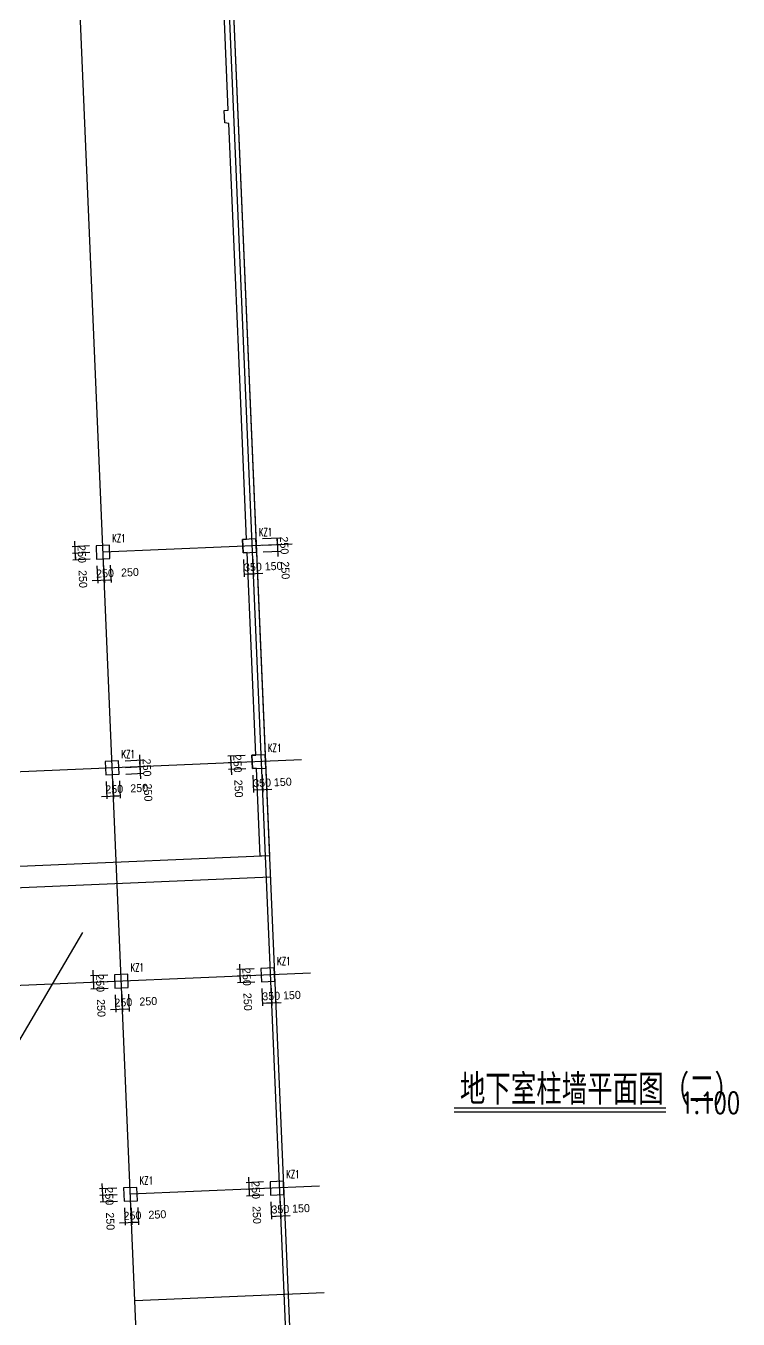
# Model space of a CAD drawing. Extents: x 387171 to 699106, y 11966 to 245688.
# Drawn here: x 652150 to 678857, y 107673 to 156158 of the extents above; entities that cross this region are included whole.
import ezdxf

# ---------------------------------------------------------------- set-up
doc = ezdxf.new("R2010")
doc.units = 0
doc.header["$LTSCALE"] = 100
doc.header["$MEASUREMENT"] = 0
for name, color, linetype in [('COLU', 7, 'Continuous'), ('DIM', 3, 'Continuous'), ('DOTE', 253, 'Continuous'), ('NUM', 7, 'Continuous'), ('梁说明', 2, 'Continuous')]:
    doc.layers.add(name, color=color, linetype=linetype)
doc.styles.add('hztxt', font='hztxt')
doc.styles.get("Standard").update_dxf_attribs({"font": 'standard'})
doc.dimstyles.get("Standard").update_dxf_attribs({"dimtxt": 300, "dimasz": 100, "dimexe": 100, "dimexo": 250, "dimgap": 100, "dimtad": 0, "dimtoh": 1, "dimdec": 0, "dimdsep": 46, "dimcen": 0.09, "dimclrt": 7, "dimadec": 0, "dimazin": 0, "dimtfac": 1, "dimtdec": 4, "dimtofl": 0, "dimtmove": 0, "dimatfit": 3, "dimfxl": 1, "dimtolj": 1, "dimtzin": 0, "dimarcsym": 0})

# ---------------------------------------------------------------- blocks, each defined once
blk = doc.blocks.new('*D2185')
at = {"layer": 'DIM', "color": 0, "linetype": 'ByBlock', "lineweight": -2}
for p, q in [((660310, 136154), (660338, 135505)), ((660660, 136169), (660687, 135520)), ((660334, 135605), (660683, 135620))]:
    blk.add_line(p, q, dxfattribs=at)
for points in [[(660334, 135605), (660433, 135626), (660434, 135593)], [(660683, 135620), (660584, 135599), (660583, 135632)]]:
    blk.add_solid(points, dxfattribs=at)
at = {"layer": 'DIM', "color": 7, "linetype": 'Continuous', "lineweight": -2, "insert": (660663, 135869), "char_height": 300, "width": 566.67, "attachment_point": 5, "rotation": 2.444, "style": 'hztxt'}
blk.add_mtext('350', dxfattribs=at)
blk = doc.blocks.new('*D1715')
at = {"layer": 'DIM', "color": 0, "linetype": 'ByBlock', "lineweight": -2}
for p, q in [((660660, 136169), (660687, 135520)), ((660810, 136176), (660837, 135526)), ((660483, 135611), (661033, 135635))]:
    blk.add_line(p, q, dxfattribs=at)
for points in [[(660683, 135620), (660584, 135599), (660583, 135632)], [(660833, 135626), (660932, 135647), (660934, 135614)]]:
    blk.add_solid(points, dxfattribs=at)
at = {"layer": 'DIM', "color": 7, "linetype": 'Continuous', "lineweight": -2, "insert": (661437, 135902), "char_height": 300, "width": 476.67, "attachment_point": 5, "rotation": 2.444, "style": 'hztxt'}
blk.add_mtext('150', dxfattribs=at)
blk = doc.blocks.new('*D1300')
at = {"layer": 'DIM', "color": 0, "linetype": 'ByBlock', "lineweight": -2}
for p, q in [((661607, 136260), (661579, 136909)), ((661038, 136686), (661687, 136714)), ((661049, 136436), (661698, 136464))]:
    blk.add_line(p, q, dxfattribs=at)
for points in [[(661588, 136709), (661567, 136809), (661600, 136810)], [(661598, 136460), (661619, 136360), (661586, 136359)]]:
    blk.add_solid(points, dxfattribs=at)
at = {"layer": 'DIM', "color": 7, "linetype": 'Continuous', "lineweight": -2, "insert": (661879, 135745), "char_height": 300, "width": 566.67, "attachment_point": 5, "rotation": 272.444, "style": 'hztxt'}
blk.add_mtext('250', dxfattribs=at)
blk = doc.blocks.new('*D1211')
at = {"layer": 'DIM', "color": 0, "linetype": 'ByBlock', "lineweight": -2}
for p, q in [((661027, 136936), (661677, 136963)), ((661588, 136709), (661577, 136959)), ((661038, 136686), (661687, 136714))]:
    blk.add_line(p, q, dxfattribs=at)
for points in [[(661577, 136959), (661598, 136860), (661565, 136859)], [(661588, 136709), (661567, 136809), (661600, 136810)]]:
    blk.add_solid(points, dxfattribs=at)
at = {"layer": 'DIM', "color": 7, "linetype": 'Continuous', "lineweight": -2, "insert": (661839, 136680), "char_height": 300, "width": 566.67, "attachment_point": 5, "rotation": 272.444, "style": 'hztxt'}
blk.add_mtext('250', dxfattribs=at)
blk = doc.blocks.new('*D795')
at = {"layer": 'DIM', "color": 0, "linetype": 'ByBlock', "lineweight": -2}
for p, q in [((653975, 136835), (654003, 136185)), ((654533, 136659), (653884, 136631)), ((654544, 136409), (653895, 136381))]:
    blk.add_line(p, q, dxfattribs=at)
for points in [[(653984, 136635), (653963, 136734), (653996, 136736)], [(653994, 136385), (654015, 136286), (653982, 136285)]]:
    blk.add_solid(points, dxfattribs=at)
at = {"layer": 'DIM', "color": 7, "linetype": 'Continuous', "lineweight": -2, "insert": (654246, 136356), "char_height": 300, "width": 566.67, "attachment_point": 5, "rotation": 272.444, "style": 'hztxt'}
blk.add_mtext('250', dxfattribs=at)
blk = doc.blocks.new('*D344')
at = {"layer": 'DIM', "color": 0, "linetype": 'ByBlock', "lineweight": -2}
for p, q in [((654544, 136409), (653895, 136381)), ((653994, 136385), (654005, 136136)), ((654555, 136159), (653905, 136131))]:
    blk.add_line(p, q, dxfattribs=at)
for points in [[(653994, 136385), (654015, 136286), (653982, 136285)], [(654005, 136136), (653984, 136235), (654018, 136236)]]:
    blk.add_solid(points, dxfattribs=at)
at = {"layer": 'DIM', "color": 7, "linetype": 'Continuous', "lineweight": -2, "insert": (654286, 135420), "char_height": 300, "width": 566.67, "attachment_point": 5, "rotation": 272.444, "style": 'hztxt'}
blk.add_mtext('250', dxfattribs=at)
blk = doc.blocks.new('*D307')
at = {"layer": 'DIM', "color": 0, "linetype": 'ByBlock', "lineweight": -2}
for p, q in [((654815, 135920), (654843, 135270)), ((655065, 135931), (655093, 135281)), ((654639, 135362), (655288, 135390))]:
    blk.add_line(p, q, dxfattribs=at)
for points in [[(654839, 135370), (654739, 135349), (654738, 135383)], [(655088, 135381), (655188, 135402), (655189, 135369)]]:
    blk.add_solid(points, dxfattribs=at)
at = {"layer": 'DIM', "color": 7, "linetype": 'Continuous', "lineweight": -2, "insert": (655118, 135633), "char_height": 300, "width": 566.67, "attachment_point": 5, "rotation": 2.444, "style": 'hztxt'}
blk.add_mtext('250', dxfattribs=at)
blk = doc.blocks.new('*D2855')
at = {"layer": 'DIM', "color": 0, "linetype": 'ByBlock', "lineweight": -2}
for p, q in [((655065, 135931), (655093, 135281)), ((655315, 135941), (655342, 135292)), ((655088, 135381), (655338, 135392))]:
    blk.add_line(p, q, dxfattribs=at)
for points in [[(655088, 135381), (655188, 135402), (655189, 135369)], [(655338, 135392), (655239, 135371), (655237, 135404)]]:
    blk.add_solid(points, dxfattribs=at)
at = {"layer": 'DIM', "color": 7, "linetype": 'Continuous', "lineweight": -2, "insert": (656053, 135672), "char_height": 300, "width": 566.67, "attachment_point": 5, "rotation": 2.444, "style": 'hztxt'}
blk.add_mtext('250', dxfattribs=at)
blk = doc.blocks.new('*D2467')
at = {"layer": 'DIM', "color": 0, "linetype": 'ByBlock', "lineweight": -2}
for p, q in [((660374, 128800), (659724, 128773)), ((660384, 128551), (659735, 128523)), ((659824, 128777), (659835, 128527))]:
    blk.add_line(p, q, dxfattribs=at)
for points in [[(659824, 128777), (659845, 128678), (659812, 128676)], [(659835, 128527), (659814, 128626), (659847, 128628)]]:
    blk.add_solid(points, dxfattribs=at)
at = {"layer": 'DIM', "color": 7, "linetype": 'Continuous', "lineweight": -2, "insert": (660086, 128498), "char_height": 300, "width": 566.67, "attachment_point": 5, "rotation": 272.444, "style": 'hztxt'}
blk.add_mtext('250', dxfattribs=at)
blk = doc.blocks.new('*D2390')
at = {"layer": 'DIM', "color": 0, "linetype": 'ByBlock', "lineweight": -2}
for p, q in [((660384, 128551), (659735, 128523)), ((659826, 128727), (659854, 128078)), ((660395, 128301), (659746, 128273))]:
    blk.add_line(p, q, dxfattribs=at)
for points in [[(659835, 128527), (659814, 128626), (659847, 128628)], [(659846, 128277), (659866, 128178), (659833, 128177)]]:
    blk.add_solid(points, dxfattribs=at)
at = {"layer": 'DIM', "color": 7, "linetype": 'Continuous', "lineweight": -2, "insert": (660126, 127562), "char_height": 300, "width": 566.67, "attachment_point": 5, "rotation": 272.444, "style": 'hztxt'}
blk.add_mtext('250', dxfattribs=at)
blk = doc.blocks.new('*D1949')
at = {"layer": 'DIM', "color": 0, "linetype": 'ByBlock', "lineweight": -2}
for p, q in [((660655, 128062), (660683, 127412)), ((661005, 128077), (661033, 127427)), ((660679, 127512), (661029, 127527))]:
    blk.add_line(p, q, dxfattribs=at)
for points in [[(660679, 127512), (660778, 127533), (660780, 127500)], [(661029, 127527), (660929, 127506), (660928, 127540)]]:
    blk.add_solid(points, dxfattribs=at)
at = {"layer": 'DIM', "color": 7, "linetype": 'Continuous', "lineweight": -2, "insert": (661008, 127777), "char_height": 300, "width": 566.67, "attachment_point": 5, "rotation": 2.444, "style": 'hztxt'}
blk.add_mtext('350', dxfattribs=at)
blk = doc.blocks.new('*D1502')
at = {"layer": 'DIM', "color": 0, "linetype": 'ByBlock', "lineweight": -2}
for p, q in [((661005, 128077), (661033, 127427)), ((661155, 128083), (661183, 127434)), ((660829, 127519), (661378, 127542))]:
    blk.add_line(p, q, dxfattribs=at)
for points in [[(661029, 127527), (660929, 127506), (660928, 127540)], [(661178, 127534), (661278, 127554), (661279, 127521)]]:
    blk.add_solid(points, dxfattribs=at)
at = {"layer": 'DIM', "color": 7, "linetype": 'Continuous', "lineweight": -2, "insert": (661783, 127810), "char_height": 300, "width": 476.67, "attachment_point": 5, "rotation": 2.444, "style": 'hztxt'}
blk.add_mtext('150', dxfattribs=at)
blk = doc.blocks.new('*D1463')
at = {"layer": 'DIM', "color": 0, "linetype": 'ByBlock', "lineweight": -2}
for p, q in [((655160, 127827), (655188, 127178)), ((655410, 127838), (655438, 127188)), ((654984, 127269), (655634, 127297))]:
    blk.add_line(p, q, dxfattribs=at)
for points in [[(655184, 127278), (655085, 127257), (655083, 127290)], [(655434, 127288), (655533, 127309), (655534, 127276)]]:
    blk.add_solid(points, dxfattribs=at)
at = {"layer": 'DIM', "color": 7, "linetype": 'Continuous', "lineweight": -2, "insert": (655463, 127540), "char_height": 300, "width": 566.67, "attachment_point": 5, "rotation": 2.444, "style": 'hztxt'}
blk.add_mtext('250', dxfattribs=at)
blk = doc.blocks.new('*D999')
at = {"layer": 'DIM', "color": 0, "linetype": 'ByBlock', "lineweight": -2}
for p, q in [((655410, 127838), (655438, 127188)), ((655660, 127849), (655688, 127199)), ((655434, 127288), (655683, 127299))]:
    blk.add_line(p, q, dxfattribs=at)
for points in [[(655434, 127288), (655533, 127309), (655534, 127276)], [(655683, 127299), (655584, 127278), (655583, 127311)]]:
    blk.add_solid(points, dxfattribs=at)
at = {"layer": 'DIM', "color": 7, "linetype": 'Continuous', "lineweight": -2, "insert": (656399, 127580), "char_height": 300, "width": 566.67, "attachment_point": 5, "rotation": 2.444, "style": 'hztxt'}
blk.add_mtext('250', dxfattribs=at)
blk = doc.blocks.new('*D589')
at = {"layer": 'DIM', "color": 0, "linetype": 'ByBlock', "lineweight": -2}
for p, q in [((656457, 127933), (656429, 128582)), ((655888, 128359), (656538, 128386)), ((655899, 128109), (656549, 128137))]:
    blk.add_line(p, q, dxfattribs=at)
for points in [[(656438, 128382), (656417, 128481), (656450, 128483)], [(656449, 128132), (656470, 128033), (656436, 128032)]]:
    blk.add_solid(points, dxfattribs=at)
at = {"layer": 'DIM', "color": 7, "linetype": 'Continuous', "lineweight": -2, "insert": (656729, 127417), "char_height": 300, "width": 566.67, "attachment_point": 5, "rotation": 272.444, "style": 'hztxt'}
blk.add_mtext('250', dxfattribs=at)
blk = doc.blocks.new('*D505')
at = {"layer": 'DIM', "color": 0, "linetype": 'ByBlock', "lineweight": -2}
for p, q in [((655878, 128609), (656527, 128636)), ((656447, 128182), (656419, 128832)), ((655888, 128359), (656538, 128386))]:
    blk.add_line(p, q, dxfattribs=at)
for points in [[(656427, 128632), (656406, 128731), (656440, 128733)], [(656438, 128382), (656459, 128283), (656426, 128282)]]:
    blk.add_solid(points, dxfattribs=at)
at = {"layer": 'DIM', "color": 7, "linetype": 'Continuous', "lineweight": -2, "insert": (656689, 128353), "char_height": 300, "width": 566.67, "attachment_point": 5, "rotation": 272.444, "style": 'hztxt'}
blk.add_mtext('250', dxfattribs=at)
blk = doc.blocks.new('*D96')
at = {"layer": 'DIM', "color": 0, "linetype": 'ByBlock', "lineweight": -2}
for p, q in [((660715, 120808), (660065, 120780)), ((660157, 120984), (660185, 120335)), ((660726, 120558), (660076, 120530))]:
    blk.add_line(p, q, dxfattribs=at)
for points in [[(660165, 120784), (660144, 120883), (660178, 120885)], [(660176, 120534), (660197, 120435), (660164, 120434)]]:
    blk.add_solid(points, dxfattribs=at)
at = {"layer": 'DIM', "color": 7, "linetype": 'Continuous', "lineweight": -2, "insert": (660428, 120505), "char_height": 300, "width": 566.67, "attachment_point": 5, "rotation": 272.444, "style": 'hztxt'}
blk.add_mtext('250', dxfattribs=at)
blk = doc.blocks.new('*D2657')
at = {"layer": 'DIM', "color": 0, "linetype": 'ByBlock', "lineweight": -2}
for p, q in [((660726, 120558), (660076, 120530)), ((660736, 120308), (660087, 120280)), ((660176, 120534), (660187, 120285))]:
    blk.add_line(p, q, dxfattribs=at)
for points in [[(660176, 120534), (660197, 120435), (660164, 120434)], [(660187, 120285), (660166, 120384), (660199, 120385)]]:
    blk.add_solid(points, dxfattribs=at)
at = {"layer": 'DIM', "color": 7, "linetype": 'Continuous', "lineweight": -2, "insert": (660467, 119570), "char_height": 300, "width": 566.67, "attachment_point": 5, "rotation": 272.444, "style": 'hztxt'}
blk.add_mtext('250', dxfattribs=at)
blk = doc.blocks.new('*D2254')
at = {"layer": 'DIM', "color": 0, "linetype": 'ByBlock', "lineweight": -2}
for p, q in [((660997, 120069), (661024, 119420)), ((661346, 120084), (661374, 119435)), ((661020, 119520), (661370, 119534))]:
    blk.add_line(p, q, dxfattribs=at)
for points in [[(661020, 119520), (661119, 119540), (661121, 119507)], [(661370, 119534), (661271, 119514), (661269, 119547)]]:
    blk.add_solid(points, dxfattribs=at)
at = {"layer": 'DIM', "color": 7, "linetype": 'Continuous', "lineweight": -2, "insert": (661349, 119784), "char_height": 300, "width": 566.67, "attachment_point": 5, "rotation": 2.444, "style": 'hztxt'}
blk.add_mtext('350', dxfattribs=at)
blk = doc.blocks.new('*D2162')
at = {"layer": 'DIM', "color": 0, "linetype": 'ByBlock', "lineweight": -2}
for p, q in [((661346, 120084), (661374, 119435)), ((661496, 120090), (661524, 119441)), ((661170, 119526), (661719, 119549))]:
    blk.add_line(p, q, dxfattribs=at)
for points in [[(661370, 119534), (661271, 119514), (661269, 119547)], [(661520, 119541), (661619, 119562), (661620, 119528)]]:
    blk.add_solid(points, dxfattribs=at)
at = {"layer": 'DIM', "color": 7, "linetype": 'Continuous', "lineweight": -2, "insert": (662124, 119817), "char_height": 300, "width": 476.67, "attachment_point": 5, "rotation": 2.444, "style": 'hztxt'}
blk.add_mtext('150', dxfattribs=at)
blk = doc.blocks.new('*D1746')
at = {"layer": 'DIM', "color": 0, "linetype": 'ByBlock', "lineweight": -2}
for p, q in [((654662, 120750), (654690, 120100)), ((655220, 120573), (654570, 120545)), ((655231, 120323), (654581, 120296))]:
    blk.add_line(p, q, dxfattribs=at)
for points in [[(654670, 120550), (654649, 120649), (654683, 120650)], [(654681, 120300), (654702, 120201), (654669, 120199)]]:
    blk.add_solid(points, dxfattribs=at)
at = {"layer": 'DIM', "color": 7, "linetype": 'Continuous', "lineweight": -2, "insert": (654933, 120270), "char_height": 300, "width": 566.67, "attachment_point": 5, "rotation": 272.444, "style": 'hztxt'}
blk.add_mtext('250', dxfattribs=at)
blk = doc.blocks.new('*D1292')
at = {"layer": 'DIM', "color": 0, "linetype": 'ByBlock', "lineweight": -2}
for p, q in [((655231, 120323), (654581, 120296)), ((654681, 120300), (654692, 120050)), ((655241, 120074), (654592, 120046))]:
    blk.add_line(p, q, dxfattribs=at)
for points in [[(654681, 120300), (654702, 120201), (654669, 120199)], [(654692, 120050), (654671, 120149), (654704, 120151)]]:
    blk.add_solid(points, dxfattribs=at)
at = {"layer": 'DIM', "color": 7, "linetype": 'Continuous', "lineweight": -2, "insert": (654972, 119335), "char_height": 300, "width": 566.67, "attachment_point": 5, "rotation": 272.444, "style": 'hztxt'}
blk.add_mtext('250', dxfattribs=at)
blk = doc.blocks.new('*D1246')
at = {"layer": 'DIM', "color": 0, "linetype": 'ByBlock', "lineweight": -2}
for p, q in [((655502, 119835), (655529, 119185)), ((655751, 119845), (655779, 119196)), ((655325, 119276), (655975, 119304))]:
    blk.add_line(p, q, dxfattribs=at)
for points in [[(655525, 119285), (655426, 119264), (655424, 119297)], [(655775, 119296), (655874, 119317), (655875, 119283)]]:
    blk.add_solid(points, dxfattribs=at)
at = {"layer": 'DIM', "color": 7, "linetype": 'Continuous', "lineweight": -2, "insert": (655804, 119547), "char_height": 300, "width": 566.67, "attachment_point": 5, "rotation": 2.444, "style": 'hztxt'}
blk.add_mtext('250', dxfattribs=at)
blk = doc.blocks.new('*D775')
at = {"layer": 'DIM', "color": 0, "linetype": 'ByBlock', "lineweight": -2}
for p, q in [((655751, 119845), (655779, 119196)), ((656001, 119856), (656029, 119206)), ((655775, 119296), (656025, 119306))]:
    blk.add_line(p, q, dxfattribs=at)
for points in [[(655775, 119296), (655874, 119317), (655875, 119283)], [(656025, 119306), (655925, 119285), (655924, 119319)]]:
    blk.add_solid(points, dxfattribs=at)
at = {"layer": 'DIM', "color": 7, "linetype": 'Continuous', "lineweight": -2, "insert": (656740, 119587), "char_height": 300, "width": 566.67, "attachment_point": 5, "rotation": 2.444, "style": 'hztxt'}
blk.add_mtext('250', dxfattribs=at)
blk = doc.blocks.new('*D357')
at = {"layer": 'DIM', "color": 0, "linetype": 'ByBlock', "lineweight": -2}
for p, q in [((660498, 112991), (660526, 112342)), ((661056, 112815), (660407, 112787)), ((661067, 112565), (660417, 112537))]:
    blk.add_line(p, q, dxfattribs=at)
for points in [[(660507, 112792), (660486, 112891), (660519, 112892)], [(660517, 112542), (660538, 112443), (660505, 112441)]]:
    blk.add_solid(points, dxfattribs=at)
at = {"layer": 'DIM', "color": 7, "linetype": 'Continuous', "lineweight": -2, "insert": (660769, 112512), "char_height": 300, "width": 566.67, "attachment_point": 5, "rotation": 272.444, "style": 'hztxt'}
blk.add_mtext('250', dxfattribs=at)
blk = doc.blocks.new('*D270')
at = {"layer": 'DIM', "color": 0, "linetype": 'ByBlock', "lineweight": -2}
for p, q in [((661067, 112565), (660417, 112537)), ((660517, 112542), (660528, 112292)), ((661077, 112315), (660428, 112288))]:
    blk.add_line(p, q, dxfattribs=at)
for points in [[(660517, 112542), (660538, 112443), (660505, 112441)], [(660528, 112292), (660507, 112391), (660540, 112393)]]:
    blk.add_solid(points, dxfattribs=at)
at = {"layer": 'DIM', "color": 7, "linetype": 'Continuous', "lineweight": -2, "insert": (660809, 111577), "char_height": 300, "width": 566.67, "attachment_point": 5, "rotation": 272.444, "style": 'hztxt'}
blk.add_mtext('250', dxfattribs=at)
blk = doc.blocks.new('*D2863')
at = {"layer": 'DIM', "color": 0, "linetype": 'ByBlock', "lineweight": -2}
for p, q in [((661338, 112076), (661365, 111427)), ((661687, 112091), (661715, 111442)), ((661361, 111527), (661711, 111542))]:
    blk.add_line(p, q, dxfattribs=at)
for points in [[(661361, 111527), (661460, 111548), (661462, 111514)], [(661711, 111542), (661612, 111521), (661610, 111554)]]:
    blk.add_solid(points, dxfattribs=at)
at = {"layer": 'DIM', "color": 7, "linetype": 'Continuous', "lineweight": -2, "insert": (661691, 111791), "char_height": 300, "width": 566.67, "attachment_point": 5, "rotation": 2.444, "style": 'hztxt'}
blk.add_mtext('350', dxfattribs=at)
blk = doc.blocks.new('*D2432')
at = {"layer": 'DIM', "color": 0, "linetype": 'ByBlock', "lineweight": -2}
for p, q in [((661687, 112091), (661715, 111442)), ((661837, 112098), (661865, 111448)), ((661511, 111533), (662061, 111557))]:
    blk.add_line(p, q, dxfattribs=at)
for points in [[(661711, 111542), (661612, 111521), (661610, 111554)], [(661861, 111548), (661960, 111569), (661961, 111536)]]:
    blk.add_solid(points, dxfattribs=at)
at = {"layer": 'DIM', "color": 7, "linetype": 'Continuous', "lineweight": -2, "insert": (662465, 111824), "char_height": 300, "width": 476.67, "attachment_point": 5, "rotation": 2.444, "style": 'hztxt'}
blk.add_mtext('150', dxfattribs=at)
blk = doc.blocks.new('*D2399')
at = {"layer": 'DIM', "color": 0, "linetype": 'ByBlock', "lineweight": -2}
for p, q in [((655561, 112580), (654912, 112553)), ((655003, 112757), (655031, 112107)), ((655572, 112331), (654922, 112303))]:
    blk.add_line(p, q, dxfattribs=at)
for points in [[(655012, 112557), (654991, 112656), (655024, 112658)], [(655022, 112307), (655043, 112208), (655010, 112207)]]:
    blk.add_solid(points, dxfattribs=at)
at = {"layer": 'DIM', "color": 7, "linetype": 'Continuous', "lineweight": -2, "insert": (655274, 112278), "char_height": 300, "width": 566.67, "attachment_point": 5, "rotation": 272.444, "style": 'hztxt'}
blk.add_mtext('250', dxfattribs=at)
blk = doc.blocks.new('*D1914')
at = {"layer": 'DIM', "color": 0, "linetype": 'ByBlock', "lineweight": -2}
for p, q in [((655572, 112331), (654922, 112303)), ((655582, 112081), (654933, 112053)), ((655022, 112307), (655033, 112057))]:
    blk.add_line(p, q, dxfattribs=at)
for points in [[(655022, 112307), (655043, 112208), (655010, 112207)], [(655033, 112057), (655012, 112157), (655045, 112158)]]:
    blk.add_solid(points, dxfattribs=at)
at = {"layer": 'DIM', "color": 7, "linetype": 'Continuous', "lineweight": -2, "insert": (655314, 111342), "char_height": 300, "width": 566.67, "attachment_point": 5, "rotation": 272.444, "style": 'hztxt'}
blk.add_mtext('250', dxfattribs=at)
blk = doc.blocks.new('*D1508')
at = {"layer": 'DIM', "color": 0, "linetype": 'ByBlock', "lineweight": -2}
for p, q in [((655843, 111842), (655870, 111192)), ((656093, 111852), (656120, 111203)), ((655666, 111284), (656316, 111311))]:
    blk.add_line(p, q, dxfattribs=at)
for points in [[(655866, 111292), (655767, 111271), (655766, 111305)], [(656116, 111303), (656215, 111324), (656217, 111291)]]:
    blk.add_solid(points, dxfattribs=at)
at = {"layer": 'DIM', "color": 7, "linetype": 'Continuous', "lineweight": -2, "insert": (656146, 111554), "char_height": 300, "width": 566.67, "attachment_point": 5, "rotation": 2.444, "style": 'hztxt'}
blk.add_mtext('250', dxfattribs=at)
blk = doc.blocks.new('*D1437')
at = {"layer": 'DIM', "color": 0, "linetype": 'ByBlock', "lineweight": -2}
for p, q in [((656093, 111852), (656120, 111203)), ((656342, 111863), (656370, 111214)), ((656116, 111303), (656366, 111314))]:
    blk.add_line(p, q, dxfattribs=at)
for points in [[(656116, 111303), (656215, 111324), (656217, 111291)], [(656366, 111314), (656267, 111293), (656265, 111326)]]:
    blk.add_solid(points, dxfattribs=at)
at = {"layer": 'DIM', "color": 7, "linetype": 'Continuous', "lineweight": -2, "insert": (657081, 111594), "char_height": 300, "width": 566.67, "attachment_point": 5, "rotation": 2.444, "style": 'hztxt'}
blk.add_mtext('250', dxfattribs=at)
blk = doc.blocks.new('后浇带现场')
at = {"color": 6, "lineweight": 30}
for points in [[(844284, 652084), (826695, 651333)], [(844318, 651285), (826212, 650512)]]:
    blk.add_lwpolyline(points, dxfattribs=at)

msp = doc.modelspace()

# ---------------------------------------------------------------- linework, layer by layer
at = {"color": 6, "lineweight": 30}
msp.add_lwpolyline([(476181.3, 232428.8), (494258.1, 233154.4), (494258.1, 231537.9), (540808.1, 231537.9), (540808.1, 232387.9), (590208.1, 232387.9), (590208.1, 232187.9), (593108.1, 232187.9), (593108.1, 230737.9), (608058.1, 230737.9), (608058.1, 231687.9), (648158.1, 231687.9), (648158.1, 230737.9), (657058.1, 230737.9), (657158.1, 196187.9), (658248.2, 196187.9), (663075.9, 83077.9), (659946, 47787.8), (654318.1, 48286.9), (653832.2, 42808.4), (496133.5, 56794.9), (482757.4, 68610.1), (476181.3, 232428.8)], dxfattribs=at)
at = {"color": 3, "lineweight": 30}
for points in [[(658350.6, 193787.9), (661285.3, 125041.9), (660935.2, 125026.9), (660794.7, 128317.9), (660644.8, 128311.5), (660623.5, 128811.1), (660773.4, 128817.5), (660449.3, 136410.6), (660299.4, 136404.2), (660278.1, 136903.7), (660428, 136910.1), (660108.1, 144403.3), (660095.3, 144703)], [(660095.3, 144703), (660095.3, 144703), (659762.7, 152495.9), (659611.3, 152525.4), (659591.5, 152989.1), (659741.4, 152995.5), (659417.3, 160588.6)]]:
    msp.add_lwpolyline(points, dxfattribs=at)
at = {"layer": 'COLU'}
for points in [[(660299.4, 136404.2), (660799, 136425.5), (660777.6, 136925), (660278.1, 136903.7)], [(654804.4, 136169.6), (655304, 136191), (655282.6, 136690.5), (654783.1, 136669.2)], [(655149.8, 128077), (655649.4, 128098.3), (655628, 128597.9), (655128.5, 128576.6)], [(660644.8, 128311.5), (661144.4, 128332.9), (661123, 128832.4), (660623.5, 128811.1)], [(660986, 120318.8), (661485.5, 120340.1), (661464.2, 120839.7), (660964.6, 120818.4)], [(655491, 120084.3), (655990.5, 120105.6), (655969.2, 120605.1), (655469.6, 120583.8)], [(655832.1, 112091.6), (656331.7, 112112.9), (656310.3, 112612.4), (655810.8, 112591.1)], [(661327.1, 112326.1), (661826.6, 112347.4), (661805.3, 112847), (661305.8, 112825.6)]]:
    msp.add_lwpolyline(points, close=True, dxfattribs=at)
at = {"layer": 'DOTE'}
for p, q in [((662925.6, 83081.3), (658102.3, 196087.9)), ((657302.9, 83495.4), (652697.2, 191403.4)), ((662137.1, 136732.8), (655043.5, 136430.1)), ((662482.5, 128640.2), (649394.4, 128081.6)), ((647775.5, 111104.2), (654284.4, 122174.2)), ((662823.6, 120647.5), (649735.5, 120088.9)), ((663164.8, 112654.8), (656071.2, 112352)), ((663335.3, 108658.4), (656241.8, 108355.6))]:
    msp.add_line(p, q, dxfattribs=at)
at = {"layer": '梁说明'}
for points in [[(676150.6, 115579.7), (668204.9, 115579.7)], [(676150.6, 115429.7), (668204.9, 115429.7)]]:
    msp.add_lwpolyline(points, dxfattribs=at)

# ---------------------------------------------------------------- block references
at = {"color": 3, "lineweight": 30}
msp.add_blockref('后浇带现场', (-182998.7, -527042.1), dxfattribs=at)

# ---------------------------------------------------------------- texts
at = {"layer": 'NUM', "color": 200, "width": 0.7}
for p in [(660883.7, 137031.1), (655388.7, 136796.6), (655734.1, 128703.9), (661229.1, 128938.5), (661570.3, 120945.8), (656075.3, 120711.2), (656416.4, 112718.5), (661911.4, 112953)]:
    msp.add_text('KZ1', height=300, dxfattribs=at).set_placement(p)
at = {"layer": '梁说明', "width": 0.7}
msp.add_text('地下室柱墙平面图（二）', height=1000, rotation=360, dxfattribs=at).set_placement((668424.3, 115825.8))
at = {"layer": '梁说明', "width": 0.8}
msp.add_text('1:100', height=800, dxfattribs=at).set_placement((676682.8, 115383.7))

# ---------------------------------------------------------------- dimensions: what is measured, and where the dimension line sits
at = {"layer": 'DIM', "color": 200}
for p1, p2, picture, middle in [((654783.1, 136669.2), (654793.8, 136419.4), '*D795', (654224.3, 136863.6)), ((660788.3, 136675.3), (660777.6, 136925), '*D1211', (661817.4, 137187.7)), ((660799, 136425.5), (660788.3, 136675.3), '*D1300', (661857.3, 136252.4)), ((654793.8, 136419.4), (654804.4, 136169.6), '*D344', (654264.2, 135928.3)), ((660299.4, 136404.2), (660649.1, 136419.1), '*D2185', (660105, 135845.4)), ((660649.1, 136419.1), (660799, 136425.5), '*D1715', (661024.2, 135884.6)), ((654804.4, 136169.6), (655054.2, 136180.3), '*D307', (654610, 135610.8)), ((655054.2, 136180.3), (655304, 136191), '*D2855', (655545.3, 135650.8)), ((660623.5, 128811.1), (660634.2, 128561.3), '*D2467', (660064.7, 129005.5)), ((655638.7, 128348.1), (655628, 128597.9), '*D505', (656667.8, 128860.5)), ((655649.4, 128098.3), (655638.7, 128348.1), '*D589', (656707.7, 127925.2)), ((660634.2, 128561.3), (660644.8, 128311.5), '*D2390', (660104.6, 128070.2)), ((655149.8, 128077), (655399.6, 128087.7), '*D1463', (654955.4, 127518.2)), ((655399.6, 128087.7), (655649.4, 128098.3), '*D999', (655890.7, 127558.1)), ((660644.8, 128311.5), (660994.5, 128326.5), '*D1949', (660450.4, 127752.7)), ((660994.5, 128326.5), (661144.4, 128332.9), '*D1502', (661369.6, 127792)), ((655469.6, 120583.8), (655480.3, 120334.1), '*D1746', (654910.8, 120778.3)), ((660964.6, 120818.4), (660975.3, 120568.6), '*D96', (660405.8, 121012.8)), ((655480.3, 120334.1), (655491, 120084.3), '*D1292', (654950.8, 119843)), ((660975.3, 120568.6), (660986, 120318.8), '*D2657', (660445.8, 120077.5)), ((660986, 120318.8), (661335.6, 120333.7), '*D2254', (660791.5, 119760)), ((661335.6, 120333.7), (661485.5, 120340.1), '*D2162', (661710.7, 119799.2)), ((655491, 120084.3), (655740.7, 120094.9), '*D1246', (655296.5, 119525.5)), ((655740.7, 120094.9), (655990.5, 120105.6), '*D775', (656231.8, 119565.4)), ((661305.8, 112825.6), (661316.4, 112575.9), '*D357', (660747, 113020.1)), ((655810.8, 112591.1), (655821.4, 112341.3), '*D2399', (655252, 112785.5)), ((661316.4, 112575.9), (661327.1, 112326.1), '*D270', (660786.9, 112084.8)), ((655821.4, 112341.3), (655832.1, 112091.6), '*D1914', (655291.9, 111850.2)), ((655832.1, 112091.6), (656081.9, 112102.2), '*D1508', (655637.7, 111532.8)), ((656081.9, 112102.2), (656331.7, 112112.9), '*D1437', (656573, 111572.7)), ((661327.1, 112326.1), (661676.8, 112341), '*D2863', (661132.7, 111767.3)), ((661676.8, 112341), (661826.6, 112347.4), '*D2432', (662051.8, 111806.5))]:
    dim = msp.add_aligned_dim(p1=p1, p2=p2, distance=-800, dimstyle='Standard', dxfattribs=at)
    dim.commit()
    dim.dimension.update_dxf_attribs({"geometry": picture, "text_midpoint": middle})

doc.saveas('drawing.dxf')
